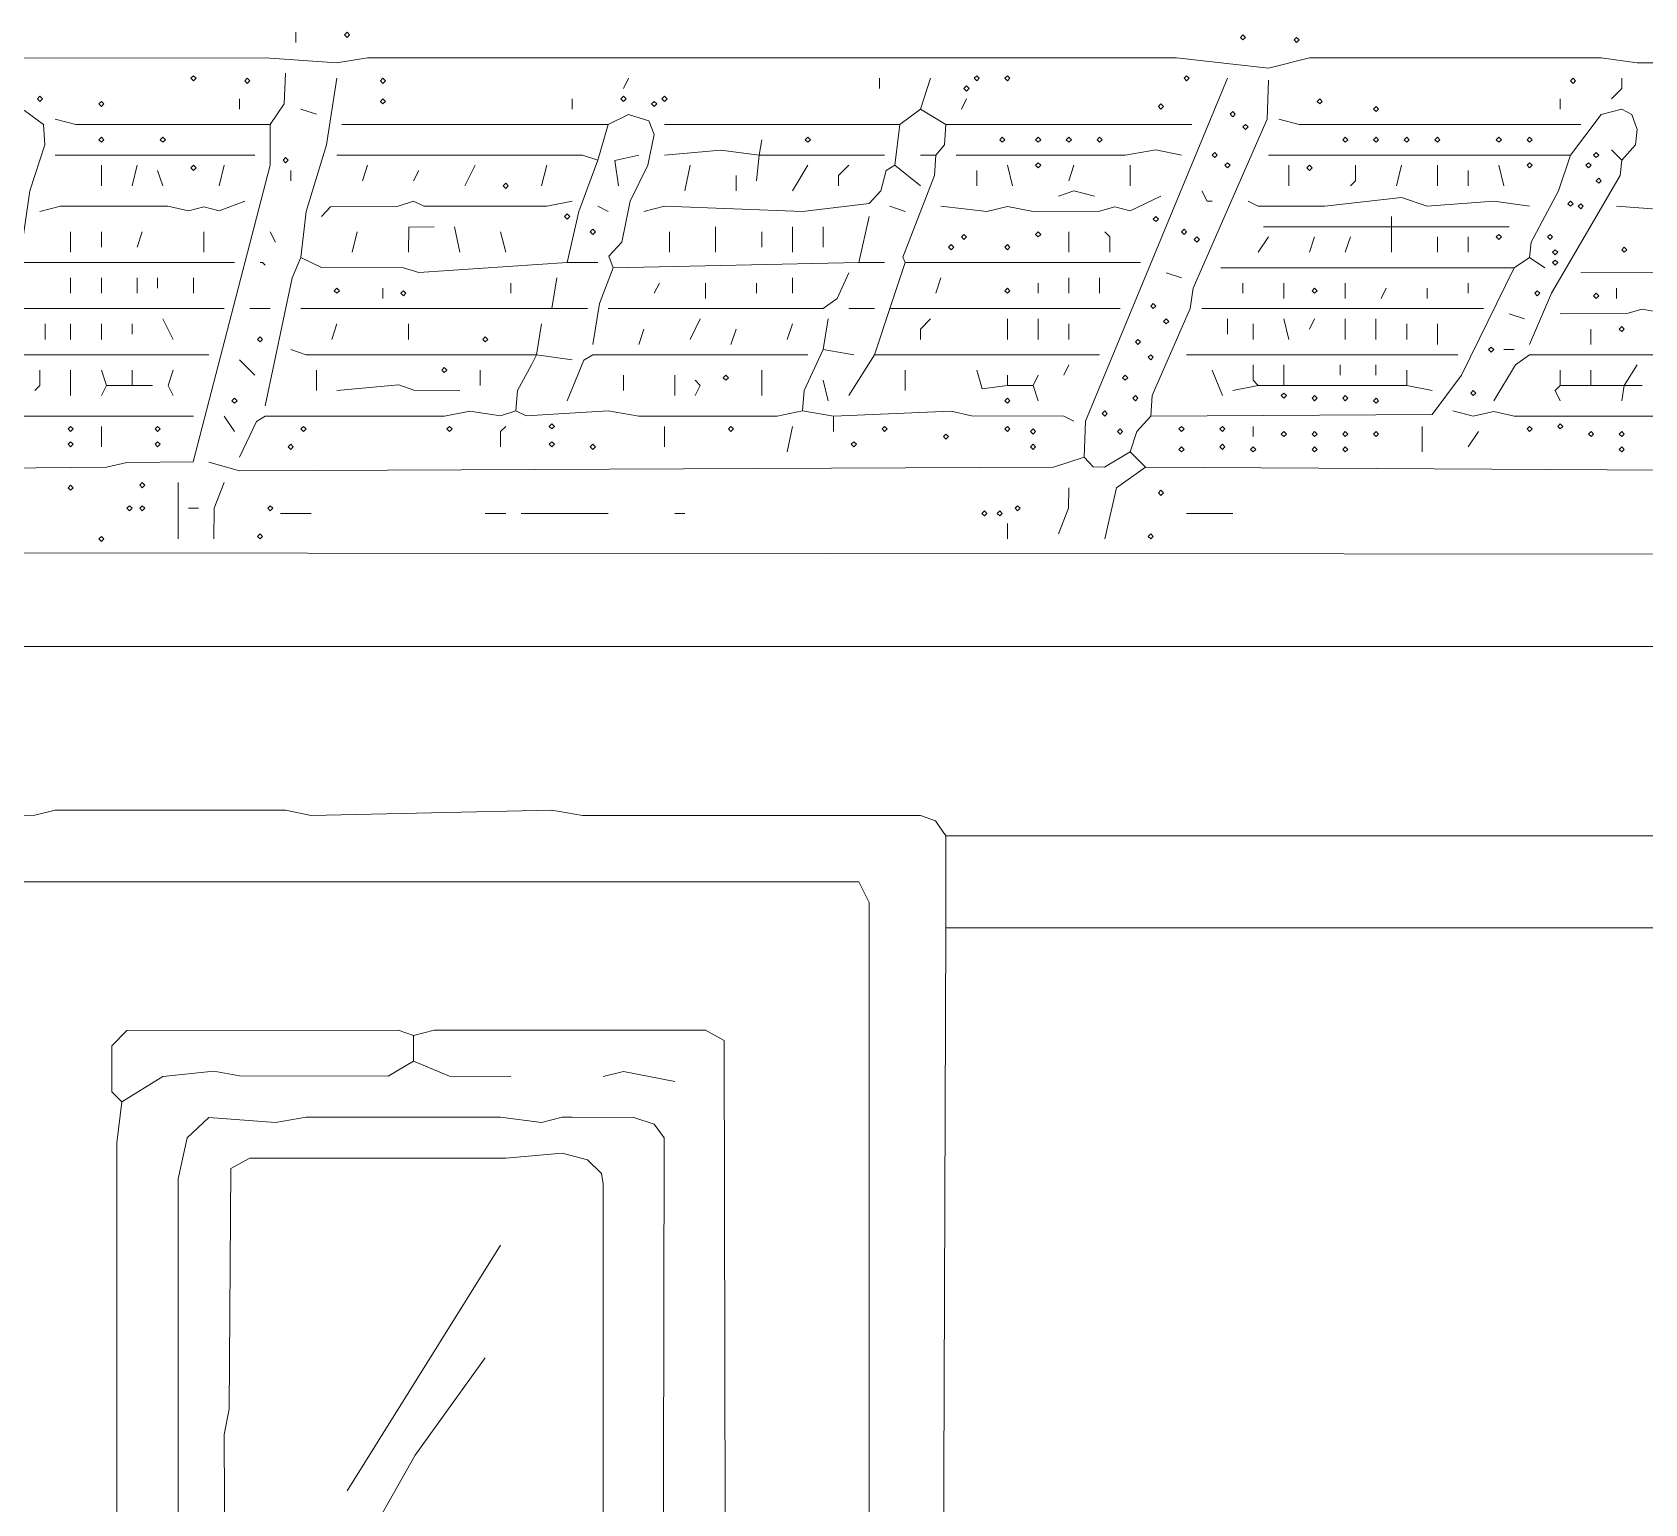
# Model space of a CAD drawing. Header units: millimetres. Extents: x 11 to 20000, y -4 to 8232.
# Drawn here: x 10417 to 11604, y 7147 to 8232 of the extents above; entities that cross this region are included whole.
import ezdxf

# ---------------------------------------------------------------- set-up
doc = ezdxf.new("R2010")
doc.units = ezdxf.units.MM
doc.layers.add('ARCHITECTURE', color=7, linetype='Continuous', lineweight=13, true_color=0x000000)
doc.layers.add('SOLAR', color=7, linetype='Continuous', lineweight=13, true_color=0x000000)

msp = doc.modelspace()

# ---------------------------------------------------------------- linework, layer by layer
at = {"layer": 'ARCHITECTURE', "color": 7, "lineweight": 13, "true_color": 0x000000}
for points in [[(10135.74661, 7688.53699), (10135.89434, 7756.41029), (10140.71505, 7771.48665), (10150.82862, 7779.03473), (12051.28247, 7779.03473), (12070.13575, 7779.03473), (12085.21912, 7779.03473), (12134.2379, 7779.03473), (12149.32127, 7779.03473)], [(10320.51278, 7635.74661), (10324.43778, 7650.67489), (10331.8241, 7654.4457), (10418.55204, 7654.74842), (10433.63405, 7658.36448), (10603.31731, 7658.36448), (10622.17195, 7654.6069), (10799.39762, 7658.37104), (10822.02206, 7654.6069), (11070.89084, 7654.59378), (11082.04774, 7650.675), (11089.74355, 7639.51731)], [(12156.86233, 7631.9759), (12145.55011, 7635.74005), (11704.37364, 7635.75317), (11685.52036, 7639.51075), (11089.74355, 7639.51731)], [(11089.74355, 7571.644), (11089.74355, 7639.51731)], [(10369.53337, 6828.80848), (10369.52647, 7541.47817), (10365.76075, 7582.95622), (10369.68665, 7597.89118), (10388.38518, 7605.58066), (11025.63439, 7605.58066), (11033.18247, 7590.49774), (11033.18247, 6557.3155)], [(11089.74355, 7571.644), (12100.30124, 7571.63744), (12115.38462, 7568.16934), (12156.86233, 7571.79208), (12175.71686, 7579.18552)], [(11089.74355, 7571.644), (11085.97285, 6561.08597)], [(10697.58767, 7492.45826), (10686.27545, 7496.22296), (10486.42534, 7496.07466), (10475.26776, 7484.91697), (10475.26776, 7450.98722), (10482.65554, 7443.43891)], [(10697.58767, 7492.45826), (10712.66968, 7496.22296), (10912.5198, 7496.22296), (10926.39695, 7488.68122), (10927.59559, 6900.45249), (10923.83201, 6870.28631)], [(10697.58767, 7492.45826), (10697.58767, 7473.60509)], [(10697.58767, 7473.60509), (10678.73303, 7462.44729), (10569.38066, 7462.58213), (10550.52885, 7466.05679), (10512.81957, 7462.14457), (10482.65554, 7443.43891)], [(10697.58767, 7473.60509), (10723.9819, 7462.44072), (10769.23077, 7462.29287)], [(10837.10407, 7462.29287), (10852.18609, 7465.76753), (10889.89536, 7458.52161)], [(10482.65554, 7443.43891), (10478.88982, 7413.27274), (10478.88292, 6874.05758)], [(10761.68835, 7337.85848), (10648.56618, 7156.86301)], [(10750.37613, 7254.9017), (10698.63643, 7183.25792), (10607.08993, 7021.1164)]]:
    msp.add_lwpolyline(points, dxfattribs=at)
for points in [[(10806.93722, 7432.1267), (10814.47964, 7432.1267), (10859.72851, 7431.97839), (10874.80566, 7427.15848), (10882.1983, 7417.04367), (10881.14808, 6908.00079), (10867.27093, 6900.45905), (10539.22149, 6905.42726), (10528.96007, 6919.30645), (10524.13869, 6953.2431), (10524.13869, 7386.87783), (10530.77941, 7417.044), (10546.75622, 7431.97183), (10595.77771, 7428.35622), (10618.40215, 7432.12014), (10761.68835, 7432.12014), (10791.8552, 7428.35622)], [(10825.79186, 7400.76301), (10835.89921, 7390.6483), (10837.10407, 7383.10735), (10837.10407, 6949.47873), (10822.02206, 6941.93744), (10776.77319, 6945.6948), (10569.38066, 6943.13518), (10559.2733, 6953.2431), (10558.07534, 7198.34061), (10561.83416, 7217.19457), (10563.04446, 7394.41267), (10576.92308, 7401.95396), (10765.46097, 7401.96708), (10806.93722, 7405.72523)]]:
    msp.add_lwpolyline(points, close=True, dxfattribs=at)
at = {"layer": 'SOLAR', "color": 7, "lineweight": 13, "true_color": 0x000000}
for points in [[(10610.85973, 8223.9819), (10610.85973, 8231.5233)], [(10030.16686, 8212.52161), (10588.23529, 8212.66312), (10641.02658, 8208.89898), (10663.65102, 8212.66968), (11070.89084, 8212.66968), (11085.97285, 8212.66968), (11101.05486, 8212.66968), (11259.4259, 8212.66968), (11327.29921, 8205.1414), (11357.46606, 8212.66312), (11572.39819, 8212.66312), (11598.79378, 8208.89887), (11659.12477, 8209.04695), (11674.20814, 8212.66312), (11794.87138, 8212.66312), (11813.7259, 8208.90554), (11843.8914, 8212.66312), (11866.51584, 8208.8991), (11889.14027, 8212.66312), (12119.15577, 8212.66312), (12134.68937, 8208.75079), (12145.55011, 8216.4405)], [(10603.31731, 8201.35747), (10602.26165, 8178.73303), (10592.00509, 8163.65)], [(10614.62952, 8065.61086), (10618.54989, 8099.54751), (10633.33643, 8148.56719), (10641.02658, 8197.58665)], [(10855.95871, 8197.58665), (10852.18609, 8190.04525)], [(11040.72398, 8190.04525), (11040.72398, 8197.58665)], [(11078.43043, 8197.58665), (11070.89084, 8174.96222)], [(11191.5526, 7918.55204), (11192.60973, 7944.94717), (11297.13518, 8197.58665)], [(11240.5741, 7948.71799), (11241.62975, 7963.8009), (11269.68247, 8027.90339), (11271.79525, 8042.98643), (11326.24355, 8167.42081), (11327.29921, 8196.32986)], [(11579.93925, 8182.50385), (11587.48156, 8190.04525), (11587.48156, 8197.58665)], [(10388.38518, 8141.02568), (10388.5405, 8159.8793), (10395.9345, 8170.13529), (10411.00962, 8173.89943), (10424.88959, 8163.64344), (10425.94604, 8148.56719), (10414.92998, 8114.63054), (10407.23982, 8061.84016)], [(10569.38066, 8182.50385), (10569.38066, 8174.96222)], [(10614.62952, 8174.96222), (10625.94174, 8171.19163)], [(10814.47964, 8182.50385), (10814.47964, 8174.96222)], [(11055.806, 8163.65), (11070.89084, 8174.96222)], [(11089.74265, 8163.65), (11070.89084, 8174.96222)], [(11104.82749, 8182.50385), (11101.05486, 8174.96222)], [(11542.23133, 8182.50385), (11542.23133, 8174.96222)], [(11549.77376, 8141.02557), (11572.40509, 8171.03688), (11587.48156, 8174.80747), (11594.86799, 8171.03688), (11598.78688, 8159.87941), (11597.58971, 8148.56719), (11587.48156, 8137.25498)], [(10018.85464, 7914.78133), (10037.70645, 7911.1586), (10184.76527, 7908.43756), (10471.34333, 7911.01708), (10486.42534, 7914.63326), (10535.08292, 7915.14989), (10591.85803, 8133.48416), (10592.00509, 8163.65)], [(10433.63405, 8167.42081), (10448.71889, 8163.65656), (10592.00509, 8163.65)], [(10840.87387, 8163.65), (10644.79638, 8163.65)], [(10840.87387, 8163.65), (10833.33428, 8137.25498)], [(10840.87387, 8163.65), (10855.95871, 8171.03688), (10870.88609, 8166.22308), (10874.8043, 8156.10848), (10869.99129, 8133.48416), (10857.15588, 8107.08891), (10850.97919, 8076.92624), (10841.39174, 8066.45317), (10844.64649, 8058.06946)], [(11055.806, 8163.65), (10882.35294, 8163.65)], [(11052.0362, 8133.48416), (11055.806, 8163.65)], [(11082.20305, 8141.02557), (11088.54548, 8148.57376), (11089.74265, 8163.65)], [(11270.73812, 8163.65), (11089.74265, 8163.65)], [(11334.84163, 8167.42081), (11349.92364, 8163.65656), (11557.31618, 8163.65)], [(10952.11256, 8141.02557), (10953.99604, 8152.33778)], [(10433.63405, 8141.02568), (10580.69287, 8141.02568)], [(10641.02658, 8141.02557), (10822.02206, 8141.019), (10833.33428, 8137.25498)], [(10810.70984, 8061.84005), (10819.30034, 8099.54751), (10833.33428, 8137.25498)], [(10863.4983, 8141.02557), (10845.84989, 8137.10023), (10848.41629, 8118.40113)], [(10952.11256, 8141.02557), (10923.83201, 8144.64186), (10882.35294, 8141.02557)], [(10952.11256, 8141.02557), (10950.22624, 8122.17195)], [(11044.49378, 8141.02557), (10952.11256, 8141.02557)], [(11059.57862, 8061.84005), (11058.05407, 8065.7655), (11081.15215, 8125.94276), (11082.20305, 8141.02557)], [(11082.20305, 8141.02557), (11070.89084, 8141.02557)], [(11263.19853, 8141.02557), (11244.34389, 8144.78971), (11221.71946, 8141.03213), (11097.28507, 8141.02557)], [(11549.77376, 8141.02557), (11327.29921, 8141.02557)], [(11549.77376, 8141.02557), (11541.03416, 8114.63054), (11520.80554, 8076.92319), (11519.6069, 8065.61086)], [(11519.6069, 8001.50837), (11535.88201, 8039.21561), (11586.28303, 8125.94265), (11587.48156, 8137.25498)], [(11587.48156, 8137.25498), (11579.93925, 8144.79638)], [(10467.5707, 8133.48416), (10467.5707, 8118.40113)], [(10493.96776, 8133.48416), (10490.19514, 8118.40113)], [(10509.04977, 8129.71335), (10512.81957, 8118.40113)], [(10554.29864, 8118.40113), (10558.06844, 8133.48416)], [(10607.08993, 8129.71335), (10607.08993, 8122.17195)], [(10659.87839, 8122.17195), (10663.65102, 8133.48416)], [(10697.58767, 8122.17195), (10701.35747, 8129.71335)], [(10735.29412, 8118.40113), (10742.83654, 8133.48416)], [(10795.625, 8133.48416), (10791.8552, 8118.40113)], [(11052.0362, 8133.48416), (11045.69242, 8129.55871), (11041.61878, 8114.63066), (11033.1767, 8105.4241), (10984.1629, 8099.55407), (10882.35294, 8103.31821), (10867.27093, 8099.54751)], [(10901.20758, 8133.48416), (10897.43495, 8114.63054)], [(10935.14423, 8125.94276), (10935.14423, 8114.63054)], [(10976.62048, 8114.63054), (10987.93269, 8133.48416)], [(11010.55713, 8118.40113), (11010.55713, 8125.94276), (11018.09955, 8133.48416)], [(11052.0362, 8133.48416), (11070.89084, 8118.40113)], [(11112.36708, 8118.40113), (11112.36708, 8129.71335)], [(11138.76414, 8118.40113), (11134.99152, 8133.48416)], [(11180.24038, 8122.17195), (11184.01301, 8133.48416)], [(11225.48925, 8133.48416), (11225.48925, 8118.40113)], [(11342.38405, 8133.48416), (11342.38405, 8118.40113)], [(11391.40271, 8133.48416), (11391.40271, 8122.17195), (11387.63292, 8118.40113)], [(11425.33937, 8133.48416), (11421.56957, 8118.40113)], [(11451.7336, 8133.48416), (11451.7336, 8118.40113)], [(11474.35803, 8118.40113), (11474.35803, 8129.71335)], [(11496.98247, 8133.48416), (11500.75509, 8118.40113)], [(11172.70079, 8110.85973), (11184.01301, 8114.62387), (11199.09502, 8110.85973)], [(11278.28054, 8114.63054), (11282.05034, 8107.08891), (11285.82296, 8107.08891)], [(10573.15328, 8107.08891), (10554.29864, 8099.84367), (10542.98643, 8103.02217), (10531.67421, 8099.84367), (10516.59219, 8103.31176), (10437.40667, 8103.31176), (10422.32183, 8099.54751)], [(10629.71437, 8095.7767), (10636.42613, 8102.95633), (10686.27545, 8103.46629), (10697.58767, 8107.08891), (10705.12726, 8103.31833), (10795.625, 8103.32489), (10814.47964, 8107.08891)], [(10833.33428, 8103.31833), (10840.87387, 8099.54751)], [(11048.2664, 8103.31833), (11059.57862, 8099.54751)], [(11248.11369, 8110.85973), (11225.48925, 8099.84367), (11214.17704, 8103.02217), (11202.86482, 8099.69548), (11153.84615, 8099.55407), (11134.99152, 8103.16369), (11119.9095, 8099.56063), (11085.97285, 8103.31833)], [(11312.21719, 8107.08891), (11319.76448, 8103.46629), (11368.77828, 8103.32489), (11425.33937, 8109.66199), (11444.194, 8103.46629), (11493.21267, 8107.08235), (11519.6069, 8103.31833)], [(11557.31618, 8054.29864), (11613.8759, 8054.44661), (11644.04265, 8059.12568), (11654.15079, 8065.75894), (11670.43699, 8103.31833)], [(11659.12477, 8103.31833), (11636.50034, 8099.54751), (11583.71041, 8103.31833)], [(11025.64197, 8061.84005), (11033.18156, 8095.7767)], [(11417.79695, 8088.23529), (11417.79695, 8095.7767)], [(10444.94627, 8069.38167), (10444.94627, 8084.46448)], [(10467.5707, 8084.46448), (10467.5707, 8073.15226)], [(10497.73756, 8084.46448), (10493.96776, 8073.15226)], [(10542.98643, 8084.46448), (10542.98643, 8069.38167)], [(10592.00509, 8084.46448), (10595.77771, 8076.92308)], [(10656.1086, 8084.46448), (10652.3388, 8069.38167)], [(10712.66968, 8088.23529), (10694.1845, 8087.86663), (10693.81505, 8069.38167)], [(10731.52432, 8069.38167), (10727.7517, 8088.23529)], [(10761.68835, 8084.46448), (10765.46097, 8069.38167)], [(10886.12274, 8069.38167), (10886.12274, 8084.46448)], [(10920.05939, 8088.23529), (10920.05939, 8069.38167)], [(10953.99604, 8073.15226), (10953.99604, 8084.46448)], [(10976.62048, 8069.38167), (10976.62048, 8088.23529)], [(10999.24491, 8088.23529), (10999.24491, 8073.15226)], [(11180.24038, 8069.38167), (11180.24038, 8084.46448)], [(11206.63744, 8084.46448), (11210.40724, 8080.69389), (11210.40724, 8069.38167)], [(11327.29921, 8080.69389), (11319.75962, 8069.38167)], [(11323.52941, 8088.23529), (11417.79695, 8088.23529)], [(11361.23586, 8080.69389), (11357.46606, 8069.38167)], [(11387.63292, 8080.69389), (11383.86029, 8069.38167)], [(11504.52489, 8088.23529), (11417.79695, 8088.23529)], [(11417.79695, 8088.23529), (11417.79695, 8069.38167)], [(11451.7336, 8069.38167), (11451.7336, 8080.69389)], [(11474.35803, 8069.38167), (11474.35803, 8080.69389)], [(10614.62952, 8065.61086), (10608.13869, 8050.52783), (10588.23529, 7956.25939)], [(10810.70984, 8061.84005), (10701.35747, 8054.45317), (10690.04525, 8057.92138), (10629.71437, 8058.21753), (10614.62952, 8065.61086)], [(11519.6069, 8065.61086), (11508.29468, 8058.06946)], [(11519.6069, 8065.61086), (11530.91912, 8058.06946)], [(10407.23982, 8061.84016), (10565.61086, 8061.84016)], [(10584.46459, 8061.84016), (10586.34989, 8061.84016), (10588.23529, 8059.95475)], [(10810.70984, 8061.84005), (10833.33428, 8061.84005)], [(10829.56165, 8001.50837), (10834.38993, 8031.67421), (10844.64649, 8058.06946)], [(11018.09955, 8054.29864), (11009.50837, 8035.45158), (10999.24491, 8028.05814), (10840.87387, 8027.90339)], [(11025.64197, 8061.84005), (10844.64649, 8058.06946)], [(11025.64197, 8061.84005), (11044.49378, 8061.84005)], [(11048.2664, 8027.90339), (11059.57862, 8061.84005)], [(11059.57862, 8061.84005), (11233.03167, 8061.84005)], [(11240.5741, 7948.71799), (11447.9638, 7949.92229), (11469.5388, 7978.88394), (11508.29468, 8058.06946)], [(11263.19853, 8050.52783), (11251.88631, 8054.29864)], [(11292.10667, 8058.06946), (11508.29468, 8058.06946)], [(10444.94627, 8039.21561), (10444.94627, 8050.52783)], [(10467.5707, 8050.52783), (10467.5707, 8039.21561)], [(10493.96776, 8050.52783), (10493.96776, 8039.21561)], [(10509.04977, 8050.52783), (10509.04977, 8042.98643)], [(10535.444, 8039.21561), (10535.444, 8050.52783)], [(10674.96324, 8035.44502), (10674.96324, 8042.98643)], [(10769.23077, 8039.21561), (10769.23077, 8046.75724)], [(10799.39762, 8027.90339), (10803.16742, 8050.52783)], [(10874.81052, 8039.21561), (10878.58314, 8046.75724)], [(10912.5198, 8035.44502), (10912.5198, 8046.75724)], [(10950.22624, 8039.21561), (10950.22624, 8046.75724)], [(10976.62048, 8050.52783), (10976.62048, 8039.21561)], [(11082.20305, 8039.21561), (11085.97285, 8050.52783)], [(11157.61595, 8046.75724), (11157.61595, 8039.21561)], [(11180.24038, 8039.21561), (11180.24038, 8050.52783)], [(11202.86482, 8050.52783), (11202.86482, 8039.21561)], [(11308.4474, 8039.21561), (11308.4474, 8046.75724)], [(11338.61143, 8035.44502), (11338.61143, 8046.75724)], [(11383.86029, 8035.44502), (11383.86029, 8046.75724)], [(11410.25735, 8035.44502), (11414.02715, 8042.98643)], [(11444.194, 8035.44502), (11444.194, 8042.98643)], [(11474.35803, 8039.21561), (11474.35803, 8046.75724)], [(11583.71041, 8035.44502), (11583.71041, 8042.98643)], [(10365.76075, 8031.67421), (10377.07296, 8027.90995), (10558.06844, 8027.90339)], [(10512.81957, 8020.36199), (10520.36199, 8005.27896)], [(10592.00509, 8027.90339), (10576.92308, 8027.90339)], [(10799.39762, 8027.90339), (10614.62952, 8027.90339)], [(10799.39762, 8027.90339), (10825.79186, 8027.90339)], [(10901.20758, 8005.27896), (10908.74717, 8020.36199)], [(10999.24491, 7997.73756), (11003.01753, 8020.36199)], [(11018.09955, 8027.90339), (11036.95419, 8027.90339)], [(11048.2664, 8027.90339), (11036.95419, 7993.96674)], [(11048.2664, 8027.90339), (11217.94966, 8027.90339)], [(11070.89084, 8005.27896), (11070.89084, 8012.82059), (11078.43043, 8020.36199)], [(11134.99152, 8005.27896), (11134.99152, 8020.36199)], [(11157.61595, 8020.36199), (11157.61595, 8005.27896)], [(11278.28054, 8027.90339), (11485.67025, 8027.90339)], [(11297.13518, 8020.36199), (11297.13518, 8009.04977)], [(11338.61143, 8020.36199), (11342.38405, 8005.27896)], [(11361.23586, 8020.36199), (11357.46606, 8012.82059)], [(11383.86029, 8005.27896), (11383.86029, 8020.36199)], [(11406.48473, 8005.27896), (11406.48473, 8020.36199)], [(11504.52489, 8024.13281), (11515.8371, 8020.36199)], [(11647.81256, 8027.90339), (11621.41821, 8024.13937), (11602.56369, 8027.60735), (11591.25147, 8024.28077), (11542.23133, 8024.13281)], [(10426.09446, 8005.27896), (10426.09446, 8016.59118)], [(10444.94627, 8005.27896), (10444.94627, 8016.59118)], [(10467.5707, 8016.59118), (10467.5707, 8005.27896)], [(10490.19514, 8009.04977), (10490.19514, 8016.59118)], [(10641.02658, 8016.59118), (10637.25396, 8005.27896)], [(10693.81505, 8005.27896), (10693.81505, 8016.59118)], [(10788.08541, 7993.96674), (10791.8552, 8016.59118)], [(10863.4983, 8001.50837), (10867.27093, 8012.82059)], [(10935.14423, 8012.82059), (10931.37161, 8001.50837)], [(10976.62048, 8016.59118), (10972.85068, 8005.27896)], [(11180.24038, 8005.27896), (11180.24038, 8016.59118)], [(11315.98699, 8005.27896), (11315.98699, 8016.59118)], [(11429.10916, 8005.27896), (11429.10916, 8016.59118)], [(11451.7336, 8016.59118), (11451.7336, 8001.50837)], [(11564.85577, 8012.82059), (11564.85577, 8001.50837)], [(10546.75622, 7993.96686), (10395.9276, 7993.96686)], [(10788.08541, 7993.96674), (10618.40215, 7993.9733), (10607.08993, 7997.73756)], [(10788.08541, 7993.96674), (10784.31278, 7986.42534), (10774.19921, 7967.57172), (10773.00057, 7952.48869)], [(10788.08541, 7993.96674), (10814.47964, 7990.19615)], [(10987.93269, 7993.96674), (10829.56923, 7993.8121), (10823.07771, 7990.0414), (10810.70984, 7960.0302)], [(10999.24491, 7997.73756), (10985.21923, 7967.57172), (10984.1629, 7952.48869)], [(10999.24491, 7997.73756), (11021.86934, 7993.96674)], [(11018.09955, 7963.8009), (11036.95419, 7993.96674)], [(11202.86482, 7993.96674), (11036.95419, 7993.96674)], [(11466.81844, 7993.96674), (11266.96833, 7993.96674)], [(11493.21267, 7960.0302), (11509.34559, 7986.41867), (11519.6069, 7993.8121), (11719.45701, 7993.96674)], [(11508.29468, 7997.73756), (11500.75509, 7997.73756)], [(10418.55204, 7967.57172), (10422.32183, 7971.34231), (10422.32183, 7982.65452)], [(10444.94627, 7982.65452), (10444.94627, 7963.8009)], [(10471.34333, 7971.34231), (10467.5707, 7982.65452)], [(10490.19514, 7971.34231), (10490.19514, 7982.65452)], [(10520.36199, 7982.65452), (10516.88767, 7971.34887), (10520.36199, 7963.8009)], [(10580.69287, 7978.88394), (10569.38066, 7990.19615)], [(10625.94174, 7982.65452), (10625.94174, 7967.57172)], [(10746.60633, 7982.65452), (10746.60633, 7971.34231)], [(10953.99604, 7963.8009), (10953.99604, 7982.65452)], [(11059.57862, 7982.65452), (11059.57862, 7967.57172)], [(11134.99152, 7971.34231), (11116.29299, 7968.77602), (11112.36708, 7982.65452)], [(11176.47059, 7978.88394), (11180.24038, 7986.42534)], [(11293.36256, 7963.8009), (11285.82296, 7982.65452)], [(11315.98699, 7986.42534), (11315.98699, 7975.11312), (11319.75962, 7971.34231)], [(11338.61143, 7971.34231), (11338.61143, 7986.42534)], [(11380.0905, 7986.42534), (11380.0905, 7978.88394)], [(11406.48473, 7986.42534), (11406.48473, 7978.88394)], [(11429.10916, 7971.34231), (11429.10916, 7982.65452)], [(11542.23133, 7971.34231), (11542.23133, 7982.65452)], [(11564.85577, 7971.34231), (11564.85577, 7982.65452)], [(11598.79378, 7986.42534), (11589.36652, 7971.34231)], [(10467.5707, 7963.8009), (10471.34333, 7971.34231)], [(10490.19514, 7971.34231), (10471.34333, 7971.34231)], [(10490.19514, 7971.34231), (10505.27998, 7971.34231)], [(10731.52432, 7967.57172), (10697.65667, 7967.7905), (10686.72557, 7971.64502), (10641.02658, 7967.57172)], [(10852.18609, 7978.88394), (10852.18609, 7967.57172)], [(10889.89536, 7978.88394), (10889.89536, 7963.8009)], [(10904.97738, 7975.11312), (10908.74717, 7971.34231), (10904.97738, 7963.8009)], [(10999.24491, 7975.11312), (11003.01753, 7960.0302)], [(11134.99152, 7971.34231), (11134.99152, 7978.88394)], [(11134.99152, 7971.34231), (11153.84615, 7971.34231)], [(11153.84615, 7971.34231), (11157.61595, 7978.88394)], [(11153.84615, 7971.34231), (11157.61595, 7960.0302)], [(11319.75962, 7971.34231), (11300.90498, 7967.57172)], [(11319.75962, 7971.34231), (11338.61143, 7971.34231)], [(11429.10916, 7971.34231), (11338.61143, 7971.34231)], [(11447.9638, 7967.57172), (11429.10916, 7971.34231)], [(11542.23133, 7971.34231), (11538.46154, 7967.57172), (11542.23133, 7960.0302)], [(11564.85577, 7971.34231), (11542.23133, 7971.34231)], [(11564.85577, 7971.34231), (11589.36652, 7971.34231)], [(11589.36652, 7971.34231), (11587.48156, 7960.0302)], [(11589.36652, 7971.34231), (11602.56369, 7971.34231)], [(10535.444, 7948.71799), (10350.67873, 7948.71799)], [(10558.06844, 7948.71799), (10565.61086, 7937.40577)], [(10569.38066, 7918.55204), (10581.75, 7944.79253), (10588.24152, 7948.56335), (10720.2121, 7948.72455), (10739.06391, 7952.48213), (10761.68835, 7949.01403), (10773.00057, 7952.48869)], [(10984.1629, 7952.48869), (10965.30826, 7948.71799), (10863.4983, 7948.72455), (10840.87387, 7952.48869), (10780.54989, 7949.01403), (10773.00057, 7952.48869)], [(10984.1629, 7952.48869), (11006.78733, 7948.71799)], [(11184.01301, 7944.94717), (11176.46369, 7948.56991), (11108.59729, 7948.86606), (11093.51527, 7952.48213), (11006.78733, 7948.71799)], [(11006.78733, 7937.40577), (11006.78733, 7948.71799)], [(11240.5741, 7948.71799), (11230.31063, 7937.40566), (11225.48925, 7922.32274)], [(11700.60373, 7948.71799), (11508.29468, 7948.72455), (11493.21267, 7952.19265), (11478.13066, 7948.73111), (11463.04581, 7952.48869)], [(10467.5707, 7926.09355), (10467.5707, 7941.17647)], [(10761.68835, 7926.09355), (10761.68835, 7937.40577), (10765.46097, 7941.17647)], [(10882.35294, 7926.09355), (10882.35294, 7941.17647)], [(10976.62048, 7941.17647), (10972.85068, 7922.32274)], [(11315.98699, 7941.17647), (11315.98699, 7933.63495)], [(11440.42138, 7922.32274), (11440.42138, 7941.17647)], [(11481.90045, 7937.40577), (11474.35803, 7926.09355)], [(11960.78473, 7914.78133), (11959.5862, 7903.469), (11936.96176, 7858.22025), (11926.84808, 7848.11233), (11813.7259, 7846.91459), (11791.10147, 7850.67873), (11764.70588, 7846.91459), (10237.55656, 7848.11233), (10207.38971, 7869.37783), (10018.85464, 7869.53903), (10003.7698, 7873.30317)], [(11191.5526, 7918.55204), (11168.92817, 7911.01708), (10569.38066, 7908.43756), (10546.75622, 7914.78133)], [(11191.5526, 7918.55204), (11198.26584, 7911.37262), (11206.56561, 7911.1009), (11225.48925, 7922.32274)], [(11236.80147, 7911.01052), (11215.3819, 7895.92104), (11206.63744, 7858.22025)], [(11225.48925, 7922.32274), (11236.80147, 7911.01052)], [(11236.80147, 7911.01052), (11704.37364, 7908.43756), (11930.61799, 7911.01708), (11960.78473, 7914.78133)], [(10524.13179, 7858.22025), (10524.13179, 7899.6983)], [(10558.06844, 7899.6983), (10550.67658, 7880.84468), (10550.52885, 7858.22025)], [(11180.24038, 7895.9276), (11180.09333, 7880.84468), (11172.70079, 7861.99095)], [(10539.21663, 7880.84468), (10531.67421, 7880.84468)], [(10622.17195, 7877.07387), (10599.54751, 7877.07387)], [(10750.37613, 7877.07387), (10765.46097, 7877.07387)], [(10776.77319, 7877.07387), (10840.87387, 7877.07387)], [(10897.43495, 7877.07387), (10889.89536, 7877.07387)], [(11266.96833, 7877.07387), (11300.90498, 7877.07387)], [(11134.99152, 7858.22025), (11134.99152, 7869.53247)]]:
    msp.add_lwpolyline(points, dxfattribs=at)
for points in [[(10646.68179, 8229.63801), (10648.56708, 8231.52342), (10650.45249, 8229.63801), (10648.56708, 8227.7526)], [(11306.56109, 8227.7526), (11308.44649, 8229.63801), (11310.33179, 8227.7526), (11308.44649, 8225.86731)], [(11346.15385, 8225.86731), (11348.03925, 8227.7526), (11349.92455, 8225.86731), (11348.03925, 8223.9819)], [(10533.55962, 8197.58676), (10535.44491, 8199.47206), (10537.33032, 8197.58676), (10535.44491, 8195.70136)], [(10573.15238, 8195.70136), (10575.03767, 8197.58676), (10576.92308, 8195.70136), (10575.03767, 8193.81595)], [(10673.07692, 8195.70136), (10674.96233, 8197.58676), (10676.84762, 8195.70136), (10674.96233, 8193.81595)], [(11110.48269, 8197.58676), (11112.36799, 8199.47206), (11114.25339, 8197.58676), (11112.36799, 8195.70136)], [(11133.10713, 8197.58676), (11134.99242, 8199.47206), (11136.87783, 8197.58676), (11134.99242, 8195.70136)], [(11265.08292, 8197.58676), (11266.96833, 8199.47206), (11268.85373, 8197.58676), (11266.96833, 8195.70136)], [(11549.77376, 8195.70136), (11551.65916, 8197.58676), (11553.54446, 8195.70136), (11551.65916, 8193.81595)], [(10420.43744, 8182.50373), (10422.32274, 8184.38914), (10424.20814, 8182.50373), (10422.32274, 8180.61844)], [(10850.3017, 8182.50373), (10852.18699, 8184.38914), (10854.0724, 8182.50373), (10852.18699, 8180.61844)], [(10880.46753, 8182.50373), (10882.35294, 8184.38914), (10884.23835, 8182.50373), (10882.35294, 8180.61844)], [(11102.94118, 8190.04525), (11104.82658, 8191.93066), (11106.71188, 8190.04525), (11104.82658, 8188.15984)], [(10465.68631, 8178.73303), (10467.57161, 8180.61844), (10469.45701, 8178.73303), (10467.57161, 8176.84762)], [(10673.07692, 8180.61844), (10674.96233, 8182.50373), (10676.84762, 8180.61844), (10674.96233, 8178.73303)], [(10872.92613, 8178.73303), (10874.81143, 8180.61844), (10876.69683, 8178.73303), (10874.81143, 8176.84762)], [(11246.2293, 8176.84762), (11248.11459, 8178.73303), (11250, 8176.84762), (11248.11459, 8174.96233)], [(11299.01957, 8171.19152), (11300.90498, 8173.07692), (11302.79038, 8171.19152), (11300.90498, 8169.30622)], [(11363.12217, 8180.61844), (11365.00758, 8182.50373), (11366.89287, 8180.61844), (11365.00758, 8178.73303)], [(11404.60034, 8174.96233), (11406.48563, 8176.84762), (11408.37104, 8174.96233), (11406.48563, 8173.07692)], [(11308.44649, 8161.76471), (11310.33179, 8163.65011), (11312.21719, 8161.76471), (11310.33179, 8159.8793)], [(10465.68631, 8152.3379), (10467.57161, 8154.22319), (10469.45701, 8152.3379), (10467.57161, 8150.45249)], [(10510.93518, 8152.3379), (10512.82048, 8154.22319), (10514.70588, 8152.3379), (10512.82048, 8150.45249)], [(10986.0483, 8152.3379), (10987.9336, 8154.22319), (10989.819, 8152.3379), (10987.9336, 8150.45249)], [(11129.33631, 8152.3379), (11131.22172, 8154.22319), (11133.10713, 8152.3379), (11131.22172, 8150.45249)], [(11155.73156, 8152.3379), (11157.61686, 8154.22319), (11159.50226, 8152.3379), (11157.61686, 8150.45249)], [(11178.356, 8152.3379), (11180.24129, 8154.22319), (11182.1267, 8152.3379), (11180.24129, 8150.45249)], [(11200.98043, 8152.3379), (11202.86572, 8154.22319), (11204.75113, 8152.3379), (11202.86572, 8150.45249)], [(11381.9759, 8152.3379), (11383.8612, 8154.22319), (11385.74661, 8152.3379), (11383.8612, 8150.45249)], [(11404.60034, 8152.3379), (11406.48563, 8154.22319), (11408.37104, 8152.3379), (11406.48563, 8150.45249)], [(11427.22477, 8152.3379), (11429.11007, 8154.22319), (11430.99548, 8152.3379), (11429.11007, 8150.45249)], [(11449.84921, 8152.3379), (11451.7345, 8154.22319), (11453.61991, 8152.3379), (11451.7345, 8150.45249)], [(11495.09808, 8152.3379), (11496.98337, 8154.22319), (11498.86878, 8152.3379), (11496.98337, 8150.45249)], [(11517.72251, 8152.3379), (11519.60781, 8154.22319), (11521.49321, 8152.3379), (11519.60781, 8150.45249)], [(10601.43292, 8137.25486), (10603.31821, 8139.14027), (10605.20362, 8137.25486), (10603.31821, 8135.36957)], [(11285.82206, 8141.02568), (11287.70735, 8142.91097), (11289.59276, 8141.02568), (11287.70735, 8139.14027)], [(11566.74208, 8141.02568), (11568.62749, 8142.91097), (11570.51278, 8141.02568), (11568.62749, 8139.14027)], [(10533.55962, 8131.59876), (10535.44491, 8133.48416), (10537.33032, 8131.59876), (10535.44491, 8129.71346)], [(11155.73156, 8133.48416), (11157.61686, 8135.36957), (11159.50226, 8133.48416), (11157.61686, 8131.59876)], [(11295.24887, 8133.48416), (11297.13428, 8135.36957), (11299.01957, 8133.48416), (11297.13428, 8131.59876)], [(11355.58066, 8131.59876), (11357.46606, 8133.48416), (11359.35147, 8131.59876), (11357.46606, 8129.71346)], [(11517.72251, 8133.48416), (11519.60781, 8135.36957), (11521.49321, 8133.48416), (11519.60781, 8131.59876)], [(11561.08597, 8133.48416), (11562.97138, 8135.36957), (11564.85667, 8133.48416), (11562.97138, 8131.59876)], [(10763.57466, 8118.40124), (10765.46007, 8120.28654), (10767.34536, 8118.40124), (10765.46007, 8116.51584)], [(11568.62749, 8122.17195), (11570.51278, 8124.05735), (11572.39819, 8122.17195), (11570.51278, 8120.28654)], [(11547.88835, 8105.20362), (11549.77376, 8107.08903), (11551.65916, 8105.20362), (11549.77376, 8103.31821)], [(11555.42986, 8103.31821), (11557.31527, 8105.20362), (11559.20057, 8103.31821), (11557.31527, 8101.43292)], [(10808.82353, 8095.77681), (10810.70894, 8097.6621), (10812.59423, 8095.77681), (10810.70894, 8093.8914)], [(11242.45848, 8093.8914), (11244.34389, 8095.77681), (11246.2293, 8093.8914), (11244.34389, 8092.006)], [(10827.67726, 8084.46459), (10829.56256, 8086.34989), (10831.44796, 8084.46459), (10829.56256, 8082.57919)], [(11101.05577, 8080.69378), (11102.94118, 8082.57919), (11104.82658, 8080.69378), (11102.94118, 8078.80848)], [(11155.73156, 8082.57919), (11157.61686, 8084.46459), (11159.50226, 8082.57919), (11157.61686, 8080.69378)], [(11263.19762, 8084.46459), (11265.08292, 8086.34989), (11266.96833, 8084.46459), (11265.08292, 8082.57919)], [(11272.62443, 8078.80848), (11274.50984, 8080.69378), (11276.39514, 8078.80848), (11274.50984, 8076.92308)], [(11495.09808, 8080.69378), (11496.98337, 8082.57919), (11498.86878, 8080.69378), (11496.98337, 8078.80848)], [(11532.80543, 8080.69378), (11534.69084, 8082.57919), (11536.57613, 8080.69378), (11534.69084, 8078.80848)], [(11091.62896, 8073.15238), (11093.51437, 8075.03767), (11095.39966, 8073.15238), (11093.51437, 8071.26697)], [(11133.10713, 8073.15238), (11134.99242, 8075.03767), (11136.87783, 8073.15238), (11134.99242, 8071.26697)], [(11536.57613, 8069.38156), (11538.46154, 8071.26697), (11540.34695, 8069.38156), (11538.46154, 8067.49627)], [(11587.48111, 8071.26697), (11589.36652, 8073.15238), (11591.25192, 8071.26697), (11589.36652, 8069.38156)], [(11536.57613, 8061.84016), (11538.46154, 8063.72545), (11540.34695, 8061.84016), (11538.46154, 8059.95475)], [(10639.14027, 8041.10102), (10641.02568, 8042.98643), (10642.91097, 8041.10102), (10641.02568, 8039.21572)], [(11133.10713, 8041.10102), (11134.99242, 8042.98643), (11136.87783, 8041.10102), (11134.99242, 8039.21572)], [(11359.35147, 8041.10102), (11361.23676, 8042.98643), (11363.12217, 8041.10102), (11361.23676, 8039.21572)], [(10688.15984, 8039.21572), (10690.04525, 8041.10102), (10691.93066, 8039.21572), (10690.04525, 8037.33032)], [(11240.57319, 8029.7888), (11242.45848, 8031.67421), (11244.34389, 8029.7888), (11242.45848, 8027.90351)], [(11523.37862, 8039.21572), (11525.26391, 8041.10102), (11527.14932, 8039.21572), (11525.26391, 8037.33032)], [(11566.74208, 8037.33032), (11568.62749, 8039.21572), (11570.51278, 8037.33032), (11568.62749, 8035.44491)], [(11250, 8018.47658), (11251.88541, 8020.36199), (11253.7707, 8018.47658), (11251.88541, 8016.59129)], [(10582.57919, 8005.27907), (10584.46459, 8007.16437), (10586.34989, 8005.27907), (10584.46459, 8003.39367)], [(10748.49174, 8005.27907), (10750.37704, 8007.16437), (10752.26244, 8005.27907), (10750.37704, 8003.39367)], [(11585.59581, 8012.82048), (11587.48111, 8014.70588), (11589.36652, 8012.82048), (11587.48111, 8010.93518)], [(11229.26097, 8003.39367), (11231.14627, 8005.27907), (11233.03167, 8003.39367), (11231.14627, 8001.50826)], [(11238.68778, 7992.08145), (11240.57319, 7993.96686), (11242.45848, 7992.08145), (11240.57319, 7990.19604)], [(11489.44197, 7997.73756), (11491.32726, 7999.62296), (11493.21267, 7997.73756), (11491.32726, 7995.85215)], [(10718.32579, 7982.65464), (10720.2112, 7984.53993), (10722.09649, 7982.65464), (10720.2112, 7980.76923)], [(10925.7164, 7976.99853), (10927.60181, 7978.88382), (10929.48722, 7976.99853), (10927.60181, 7975.11312)], [(11219.83405, 7976.99853), (11221.71946, 7978.88382), (11223.60486, 7976.99853), (11221.71946, 7975.11312)], [(10563.72545, 7960.0302), (10565.61086, 7961.9155), (10567.49627, 7960.0302), (10565.61086, 7958.1448)], [(11133.10713, 7960.0302), (11134.99242, 7961.9155), (11136.87783, 7960.0302), (11134.99242, 7958.1448)], [(11227.37557, 7961.9155), (11229.26097, 7963.8009), (11231.14627, 7961.9155), (11229.26097, 7960.0302)], [(11336.72704, 7963.8009), (11338.61233, 7965.68631), (11340.49774, 7963.8009), (11338.61233, 7961.9155)], [(11359.35147, 7961.9155), (11361.23676, 7963.8009), (11363.12217, 7961.9155), (11361.23676, 7960.0302)], [(11381.9759, 7961.9155), (11383.8612, 7963.8009), (11385.74661, 7961.9155), (11383.8612, 7960.0302)], [(11404.60034, 7960.0302), (11406.48563, 7961.9155), (11408.37104, 7960.0302), (11406.48563, 7958.1448)], [(11476.24434, 7965.68631), (11478.12975, 7967.57161), (11480.01505, 7965.68631), (11478.12975, 7963.8009)], [(11204.75113, 7950.60328), (11206.63654, 7952.48869), (11208.52183, 7950.60328), (11206.63654, 7948.71799)], [(10443.06188, 7939.29106), (10444.94717, 7941.17647), (10446.83258, 7939.29106), (10444.94717, 7937.40577)], [(10507.16437, 7939.29106), (10509.04977, 7941.17647), (10510.93518, 7939.29106), (10509.04977, 7937.40577)], [(10614.63043, 7939.29106), (10616.51584, 7941.17647), (10618.40124, 7939.29106), (10616.51584, 7937.40577)], [(10722.09649, 7939.29106), (10723.9819, 7941.17647), (10725.86731, 7939.29106), (10723.9819, 7937.40577)], [(10797.51131, 7941.17647), (10799.39672, 7943.06188), (10801.28201, 7941.17647), (10799.39672, 7939.29106)], [(10929.48722, 7939.29106), (10931.37251, 7941.17647), (10933.25792, 7939.29106), (10931.37251, 7937.40577)], [(11042.60939, 7939.29106), (11044.49468, 7941.17647), (11046.38009, 7939.29106), (11044.49468, 7937.40577)], [(11087.85826, 7933.63495), (11089.74355, 7935.52036), (11091.62896, 7933.63495), (11089.74355, 7931.74966)], [(11133.10713, 7939.29106), (11134.99242, 7941.17647), (11136.87783, 7939.29106), (11134.99242, 7937.40577)], [(11151.96075, 7937.40577), (11153.84615, 7939.29106), (11155.73156, 7937.40577), (11153.84615, 7935.52036)], [(11216.06335, 7937.40577), (11217.94876, 7939.29106), (11219.83405, 7937.40577), (11217.94876, 7935.52036)], [(11261.31222, 7939.29106), (11263.19762, 7941.17647), (11265.08292, 7939.29106), (11263.19762, 7937.40577)], [(11291.47817, 7939.29106), (11293.36346, 7941.17647), (11295.24887, 7939.29106), (11293.36346, 7937.40577)], [(11336.72704, 7935.52036), (11338.61233, 7937.40577), (11340.49774, 7935.52036), (11338.61233, 7933.63495)], [(11359.35147, 7935.52036), (11361.23676, 7937.40577), (11363.12217, 7935.52036), (11361.23676, 7933.63495)], [(11381.9759, 7935.52036), (11383.8612, 7937.40577), (11385.74661, 7935.52036), (11383.8612, 7933.63495)], [(11404.60034, 7935.52036), (11406.48563, 7937.40577), (11408.37104, 7935.52036), (11406.48563, 7933.63495)], [(11517.72251, 7939.29106), (11519.60781, 7941.17647), (11521.49321, 7939.29106), (11519.60781, 7937.40577)], [(11540.34695, 7941.17647), (11542.23224, 7943.06188), (11544.11765, 7941.17647), (11542.23224, 7939.29106)], [(11562.97138, 7935.52036), (11564.85667, 7937.40577), (11566.74208, 7935.52036), (11564.85667, 7933.63495)], [(11585.59581, 7935.52036), (11587.48111, 7937.40577), (11589.36652, 7935.52036), (11587.48111, 7933.63495)], [(10443.06188, 7927.97885), (10444.94717, 7929.86425), (10446.83258, 7927.97885), (10444.94717, 7926.09355)], [(10507.16437, 7927.97885), (10509.04977, 7929.86425), (10510.93518, 7927.97885), (10509.04977, 7926.09355)], [(10605.20362, 7926.09355), (10607.08903, 7927.97885), (10608.97432, 7926.09355), (10607.08903, 7924.20814)], [(10797.51131, 7927.97885), (10799.39672, 7929.86425), (10801.28201, 7927.97885), (10799.39672, 7926.09355)], [(10827.67726, 7926.09355), (10829.56256, 7927.97885), (10831.44796, 7926.09355), (10829.56256, 7924.20814)], [(11019.98495, 7927.97885), (11021.87025, 7929.86425), (11023.75566, 7927.97885), (11021.87025, 7926.09355)], [(11151.96075, 7926.09355), (11153.84615, 7927.97885), (11155.73156, 7926.09355), (11153.84615, 7924.20814)], [(11261.31222, 7924.20814), (11263.19762, 7926.09355), (11265.08292, 7924.20814), (11263.19762, 7922.32274)], [(11291.47817, 7926.09355), (11293.36346, 7927.97885), (11295.24887, 7926.09355), (11293.36346, 7924.20814)], [(11314.1026, 7924.20814), (11315.9879, 7926.09355), (11317.8733, 7924.20814), (11315.9879, 7922.32274)], [(11359.35147, 7924.20814), (11361.23676, 7926.09355), (11363.12217, 7924.20814), (11361.23676, 7922.32274)], [(11381.9759, 7924.20814), (11383.8612, 7926.09355), (11385.74661, 7924.20814), (11383.8612, 7922.32274)], [(11585.59581, 7924.20814), (11587.48111, 7926.09355), (11589.36652, 7924.20814), (11587.48111, 7922.32274)], [(10495.85215, 7897.81301), (10497.73756, 7899.6983), (10499.62296, 7897.81301), (10497.73756, 7895.9276)], [(10443.06188, 7895.9276), (10444.94717, 7897.81301), (10446.83258, 7895.9276), (10444.94717, 7894.04219)], [(11246.2293, 7892.1569), (11248.11459, 7894.04219), (11250, 7892.1569), (11248.11459, 7890.27149)], [(10486.42534, 7880.84468), (10488.31075, 7882.72998), (10490.19604, 7880.84468), (10488.31075, 7878.95928)], [(10495.85215, 7880.84468), (10497.73756, 7882.72998), (10499.62296, 7880.84468), (10497.73756, 7878.95928)], [(10590.1207, 7880.84468), (10592.006, 7882.72998), (10593.8914, 7880.84468), (10592.006, 7878.95928)], [(11116.1388, 7877.07387), (11118.0241, 7878.95928), (11119.9095, 7877.07387), (11118.0241, 7875.18857)], [(11127.45102, 7877.07387), (11129.33631, 7878.95928), (11131.22172, 7877.07387), (11129.33631, 7875.18857)], [(11140.64853, 7880.84468), (11142.53394, 7882.72998), (11144.41934, 7880.84468), (11142.53394, 7878.95928)], [(10465.68631, 7858.22025), (10467.57161, 7860.10554), (10469.45701, 7858.22025), (10467.57161, 7856.33484)], [(10582.57919, 7860.10554), (10584.46459, 7861.99095), (10586.34989, 7860.10554), (10584.46459, 7858.22025)], [(11238.68778, 7860.10554), (11240.57319, 7861.99095), (11242.45848, 7860.10554), (11240.57319, 7858.22025)]]:
    msp.add_lwpolyline(points, close=True, dxfattribs=at)

doc.saveas('drawing.dxf')
